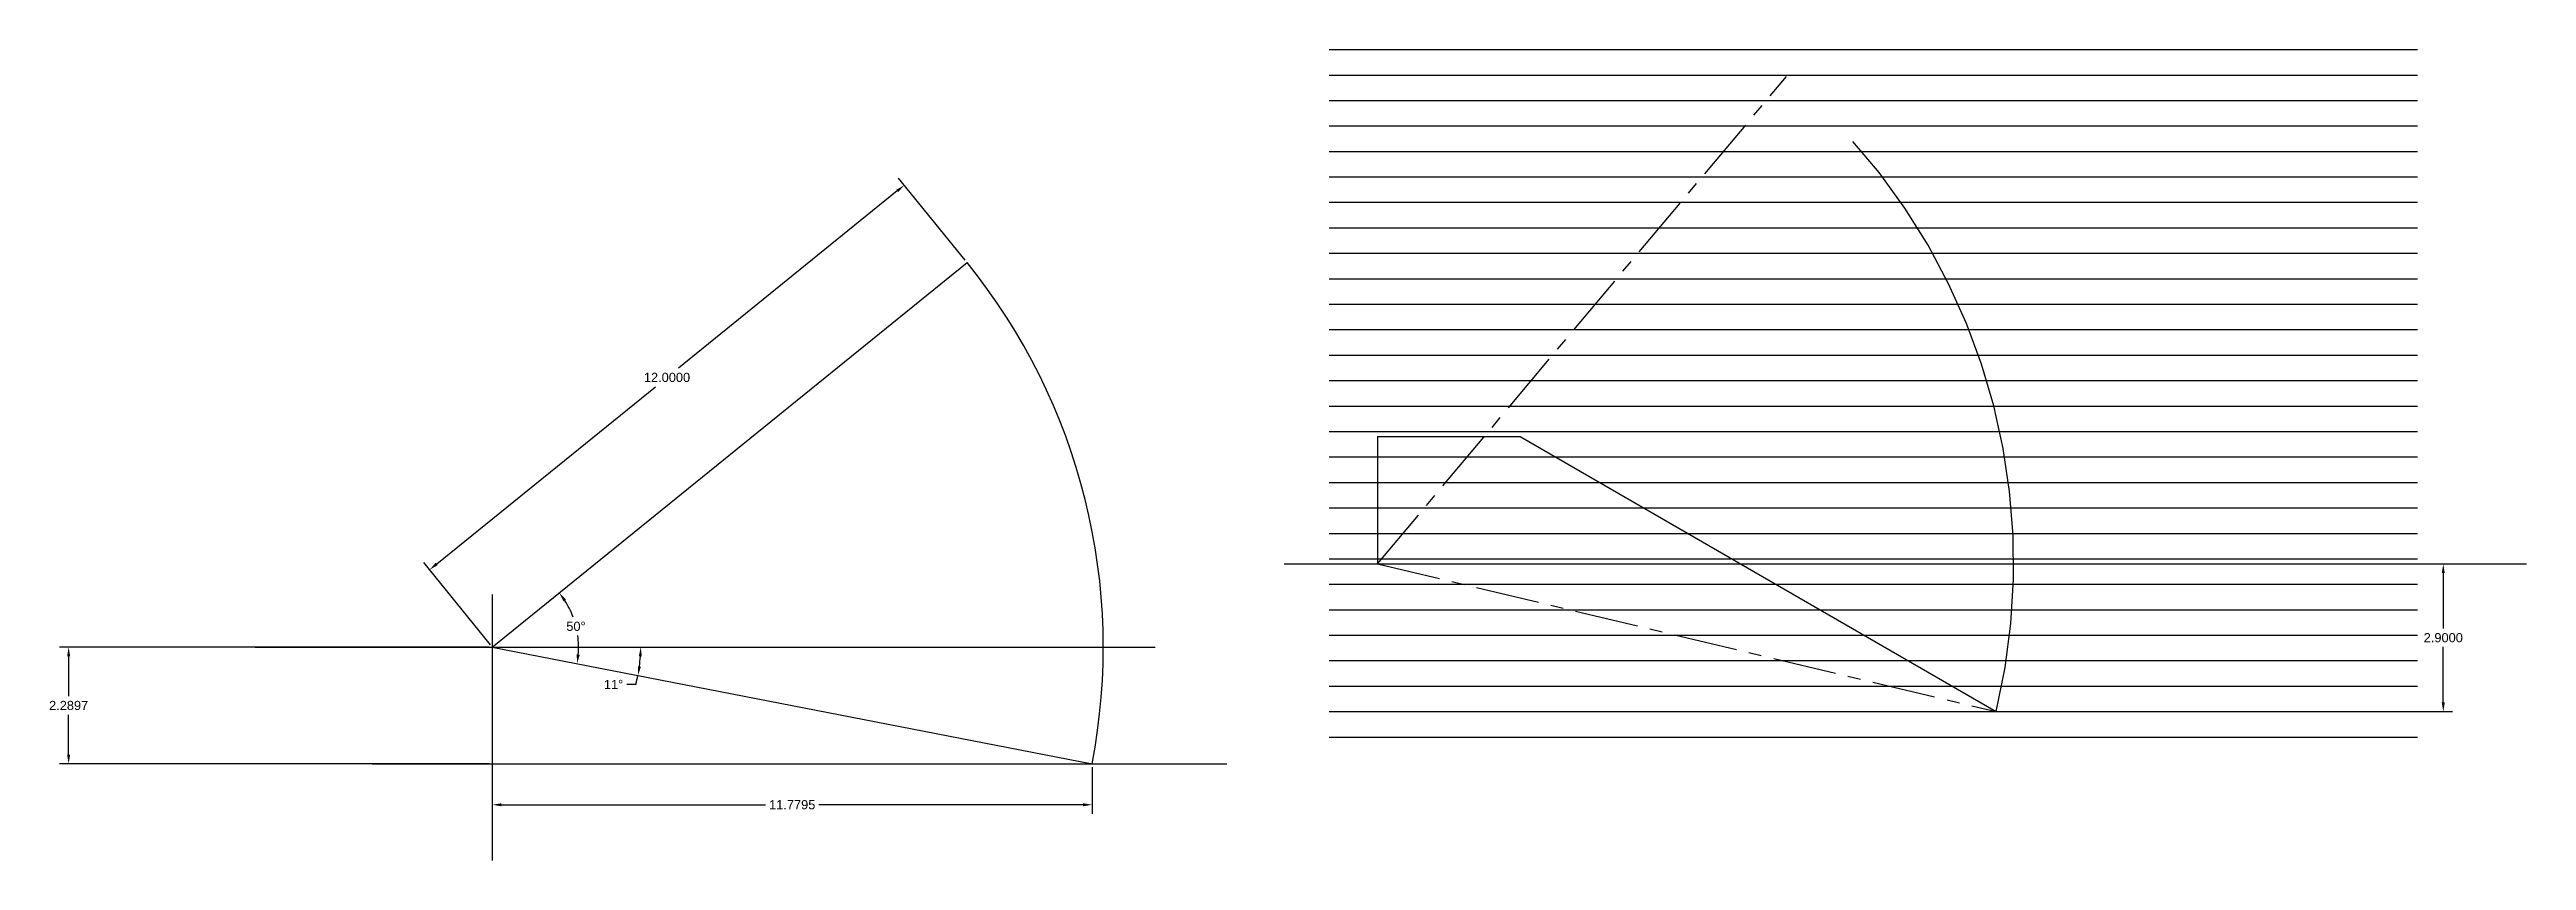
# Model space of a CAD drawing. Header units: centimetres. Extents: x 13.9 to 62.6, y 14.2 to 30.1.
import ezdxf

# ---------------------------------------------------------------- set-up
doc = ezdxf.new("R2010")
doc.units = ezdxf.units.CM
doc.header["$MEASUREMENT"] = 0
doc.linetypes.add('ACAD_ISO11W100', pattern=[33, 12, -3, 12, -3, 0, -3])
doc.linetypes.add('CENTER', pattern=[2, 1.25, -0.25, 0.25, -0.25])
doc.styles.get("Standard").update_dxf_attribs({"font": 'arial.ttf'})
doc.dimstyles.get("Standard").update_dxf_attribs({"dimtxt": 0.18, "dimasz": 0.18, "dimexe": 0.18, "dimexo": 0.0625, "dimgap": 0.09, "dimtad": 0, "dimtih": 1, "dimtoh": 1, "dimdec": 4, "dimzin": 0, "dimdsep": 46, "dimtxsty": 'Standard', "dimcen": 0.09, "dimadec": 0, "dimazin": 0, "dimtfac": 1, "dimtdec": 4, "dimtofl": 0, "dimtmove": 0, "dimatfit": 3, "dimfxl": 1, "dimtolj": 1, "dimtzin": 0, "dimarcsym": 0})

# ---------------------------------------------------------------- blocks, each defined once
blk = doc.blocks.new('*D7')
at = {"color": 0, "lineweight": -2, "transparency": 16777216}
for p, q in [((52.216, 20), (61.113, 20)), ((60.933, 19.82), (60.933, 18.732)), ((60.933, 17.28), (60.933, 18.368)), ((52.216, 17.1), (61.113, 17.1))]:
    blk.add_line(p, q, dxfattribs=at)
at = {"color": 0, "transparency": 16777216}
for points in [[(60.903, 19.82), (60.963, 19.82), (60.933, 20)], [(60.903, 17.28), (60.963, 17.28), (60.933, 17.1)]]:
    blk.add_solid(points, dxfattribs=at)
at = {"layer": 'Defpoints', "color": 0, "transparency": 16777216}
for p in [(52.153, 20), (60.933, 20), (52.153, 17.1)]:
    blk.add_point(p, dxfattribs=at)
at = {"color": 0, "transparency": 16777216, "insert": (60.933, 18.55), "char_height": 0.18, "attachment_point": 5}
blk.add_mtext('\\A1;2.9000', dxfattribs=at)
blk = doc.blocks.new('*D8')
at = {"color": 0, "lineweight": -2, "transparency": 16777216}
for start, end in [(20.446, 32.9078), (355.0922, 7.7308)]:
    blk.add_arc((22.614, 18.364), 1.694, start, end, dxfattribs=at)
at = {"color": 0, "transparency": 16777216}
for points in [[(24.012, 19.266), (24.06, 19.301), (23.93, 19.429)], [(24.331, 18.214), (24.272, 18.223), (24.277, 18.04)]]:
    blk.add_solid(points, dxfattribs=at)
at = {"layer": 'Defpoints', "color": 0, "transparency": 16777216}
for p in [(31.94, 25.915), (24.299, 18.531), (22.614, 18.364), (22.614, 18.364), (34.394, 16.074)]:
    blk.add_point(p, dxfattribs=at)
at = {"color": 0, "transparency": 16777216, "insert": (24.257, 18.773), "char_height": 0.18, "attachment_point": 5}
blk.add_mtext('\\A1;50°', dxfattribs=at)
blk = doc.blocks.new('*D9')
at = {"color": 0, "lineweight": -2, "transparency": 16777216}
for p, q in [((22.552, 18.364), (14.112, 18.364)), ((14.292, 18.184), (14.292, 17.401)), ((14.292, 16.254), (14.292, 17.037)), ((22.552, 16.074), (14.112, 16.074))]:
    blk.add_line(p, q, dxfattribs=at)
at = {"color": 0, "transparency": 16777216}
for points in [[(14.262, 18.184), (14.322, 18.184), (14.292, 18.364)], [(14.262, 16.254), (14.322, 16.254), (14.292, 16.074)]]:
    blk.add_solid(points, dxfattribs=at)
at = {"layer": 'Defpoints', "color": 0, "transparency": 16777216}
for p in [(22.614, 18.364), (14.292, 16.074), (22.614, 16.074)]:
    blk.add_point(p, dxfattribs=at)
at = {"color": 0, "transparency": 16777216, "insert": (14.292, 17.219), "char_height": 0.18, "attachment_point": 5}
blk.add_mtext('\\A1;2.2897', dxfattribs=at)
blk = doc.blocks.new('*D11')
at = {"color": 0, "lineweight": -2, "transparency": 16777216}
blk.add_line((25.434, 17.632), (25.254, 17.632), dxfattribs=at)
for start, end in [(352.5405, 356.4595), (345.4595, 349)]:
    blk.add_arc((22.614, 18.364), 2.913, start, end, dxfattribs=at)
at = {"color": 0, "transparency": 16777216}
for points in [[(25.492, 18.185), (25.552, 18.183), (25.528, 18.364)], [(25.532, 17.98), (25.473, 17.99), (25.474, 17.808)]]:
    blk.add_solid(points, dxfattribs=at)
at = {"layer": 'Defpoints', "color": 0, "transparency": 16777216}
for p in [(17.955, 18.364), (22.614, 18.364), (25.522, 18.177), (35.633, 18.364), (34.394, 16.074)]:
    blk.add_point(p, dxfattribs=at)
at = {"color": 0, "transparency": 16777216, "insert": (24.996, 17.632), "char_height": 0.18, "attachment_point": 5}
blk.add_mtext('\\A1;11°', dxfattribs=at)
blk = doc.blocks.new('*D12')
at = {"color": 0, "lineweight": -2, "transparency": 16777216}
for p, q in [((22.614, 16.011), (22.614, 15.09)), ((34.394, 16.011), (34.394, 15.09)), ((22.794, 15.27), (27.978, 15.27)), ((34.214, 15.27), (29.03, 15.27))]:
    blk.add_line(p, q, dxfattribs=at)
at = {"color": 0, "transparency": 16777216}
for points in [[(22.794, 15.3), (22.794, 15.24), (22.614, 15.27)], [(34.214, 15.3), (34.214, 15.24), (34.394, 15.27)]]:
    blk.add_solid(points, dxfattribs=at)
at = {"layer": 'Defpoints', "color": 0, "transparency": 16777216}
for p in [(22.614, 16.074), (34.394, 16.074), (34.394, 15.27)]:
    blk.add_point(p, dxfattribs=at)
at = {"color": 0, "transparency": 16777216, "insert": (28.504, 15.27), "char_height": 0.18, "attachment_point": 5}
blk.add_mtext('\\A1;11.7795', dxfattribs=at)
blk = doc.blocks.new('*D13')
at = {"color": 0, "lineweight": -2, "transparency": 16777216}
for p, q in [((30.567, 27.324), (26.269, 23.843)), ((31.901, 25.964), (30.594, 27.577)), ((21.522, 19.999), (25.82, 23.48)), ((22.575, 18.412), (21.268, 20.025))]:
    blk.add_line(p, q, dxfattribs=at)
at = {"color": 0, "transparency": 16777216}
for points in [[(30.549, 27.347), (30.586, 27.301), (30.707, 27.437)], [(21.503, 20.022), (21.54, 19.975), (21.382, 19.885)]]:
    blk.add_solid(points, dxfattribs=at)
at = {"layer": 'Defpoints', "color": 0, "transparency": 16777216}
for p in [(30.707, 27.437), (31.94, 25.915), (22.614, 18.364)]:
    blk.add_point(p, dxfattribs=at)
at = {"color": 0, "transparency": 16777216, "insert": (26.045, 23.661), "char_height": 0.18, "attachment_point": 5}
blk.add_mtext('\\A1;12.0000', dxfattribs=at)

msp = doc.modelspace()

# ---------------------------------------------------------------- linework, layer by layer
at = {"color": 0}
for p, q in [((39.04888, 30.1), (60.42571, 30.1)), ((39.04888, 29.6), (60.42571, 29.6)), ((39.04888, 29.1), (60.42571, 29.1)), ((39.04888, 28.6), (60.42571, 28.6)), ((39.04888, 28.1), (60.42571, 28.1)), ((39.04888, 27.6), (60.42571, 27.6)), ((39.04888, 27.1), (60.42571, 27.1)), ((39.04888, 26.6), (60.42571, 26.6)), ((39.04888, 26.1), (60.42571, 26.1)), ((39.04888, 25.6), (60.42571, 25.6)), ((39.04888, 25.1), (60.42571, 25.1)), ((39.04888, 24.6), (60.42571, 24.6)), ((39.04888, 24.1), (60.42571, 24.1)), ((39.04888, 23.6), (60.42571, 23.6)), ((39.04888, 23.1), (60.42571, 23.1)), ((39.04888, 22.6), (60.42571, 22.6)), ((39.04888, 22.1), (60.42571, 22.1)), ((39.04888, 21.6), (60.42571, 21.6)), ((39.04888, 21.1), (60.42571, 21.1)), ((39.04888, 20.6), (60.42571, 20.6)), ((39.04888, 20.1), (60.42571, 20.1)), ((39.04888, 19.6), (60.42571, 19.6)), ((39.04888, 19.1), (60.42571, 19.1)), ((39.04888, 18.6), (60.42571, 18.6)), ((39.04888, 18.1), (60.42571, 18.1)), ((39.04888, 17.6), (60.42571, 17.6)), ((39.04888, 17.1), (60.42571, 17.1)), ((39.04888, 16.6), (60.42571, 16.6))]:
    msp.add_line(p, q, dxfattribs=at)
at = {"linetype": 'CENTER'}
for q in [(48.03117, 29.57118), (52.15307, 17.1)]:
    msp.add_line((40, 20), q, dxfattribs=at)
for p, q in [((22.6141, 18.36353), (31.93985, 25.91537)), ((40, 22.5), (42.8, 22.5)), ((40, 22.5), (40, 21)), ((42.8, 22.5), (52.15307, 17.1)), ((40, 21), (40, 20)), ((17.95526, 18.36353), (35.63303, 18.36353)), ((22.6141, 18.36353), (34.39362, 16.07382)), ((20.2555, 16.07382), (37.03873, 16.07382))]:
    msp.add_line(p, q)
at = {"color": 2, "true_color": 0xf1eb1f}
msp.add_line((38.1635, 20), (62.56694, 20), dxfattribs=at)
at = {"color": 18, "true_color": 0x000000}
msp.add_line((22.6141, 19.39963), (22.6141, 14.17648), dxfattribs=at)
at = {"color": 0, "linetype": 'ACAD_ISO11W100'}
msp.add_arc((40, 20), 12.49429, 346.578903, 50, dxfattribs=at)
msp.add_arc((22.6141, 18.36353), 12, 349, 39)

# ---------------------------------------------------------------- dimensions: what is measured, and where the dimension line sits
at = {"color": 18, "true_color": 0x000000}
dim = msp.add_aligned_dim(p1=(22.6141, 18.36353), p2=(31.93985, 25.91537), distance=1.9584, dimstyle='Standard', dxfattribs=at)
dim.commit()
dim.dimension.update_dxf_attribs({"geometry": '*D13', "text_midpoint": (26.04451, 23.66141)})
for base, line2, picture, middle in [((24.29947, 18.53076), ((22.6141, 18.36353), (31.93985, 25.91537)), '*D8', (24.25744, 18.77326)), ((25.52155, 18.17721), ((17.95526, 18.36353), (35.63303, 18.36353)), '*D11', (24.99611, 17.63207))]:
    dim = msp.add_angular_dim_2l(base=base, line1=((22.6141, 18.36353), (34.39362, 16.07382)), line2=line2, dimstyle='Standard')
    dim.commit()
    dim.dimension.update_dxf_attribs({"geometry": picture, "text_midpoint": middle})
dim = msp.add_linear_dim(base=(60.93263, 20), p1=(52.15307, 17.1), p2=(52.15307, 20), angle=90, dimstyle='Standard', dxfattribs=at)
dim.commit()
dim.dimension.update_dxf_attribs({"geometry": '*D7', "text_midpoint": (60.93263, 18.55)})
dim = msp.add_linear_dim(base=(14.29192, 16.07382), p1=(22.6141, 18.36353), p2=(22.6141, 16.07382), angle=90, dimstyle='Standard')
dim.commit()
dim.dimension.update_dxf_attribs({"geometry": '*D9', "text_midpoint": (14.29192, 17.21867)})
dim = msp.add_linear_dim(base=(34.39362, 15.26988), p1=(22.6141, 16.07382), p2=(34.39362, 16.07382), dimstyle='Standard', dxfattribs=at)
dim.commit()
dim.dimension.update_dxf_attribs({"geometry": '*D12', "text_midpoint": (28.50386, 15.26988)})

doc.saveas('drawing.dxf')
